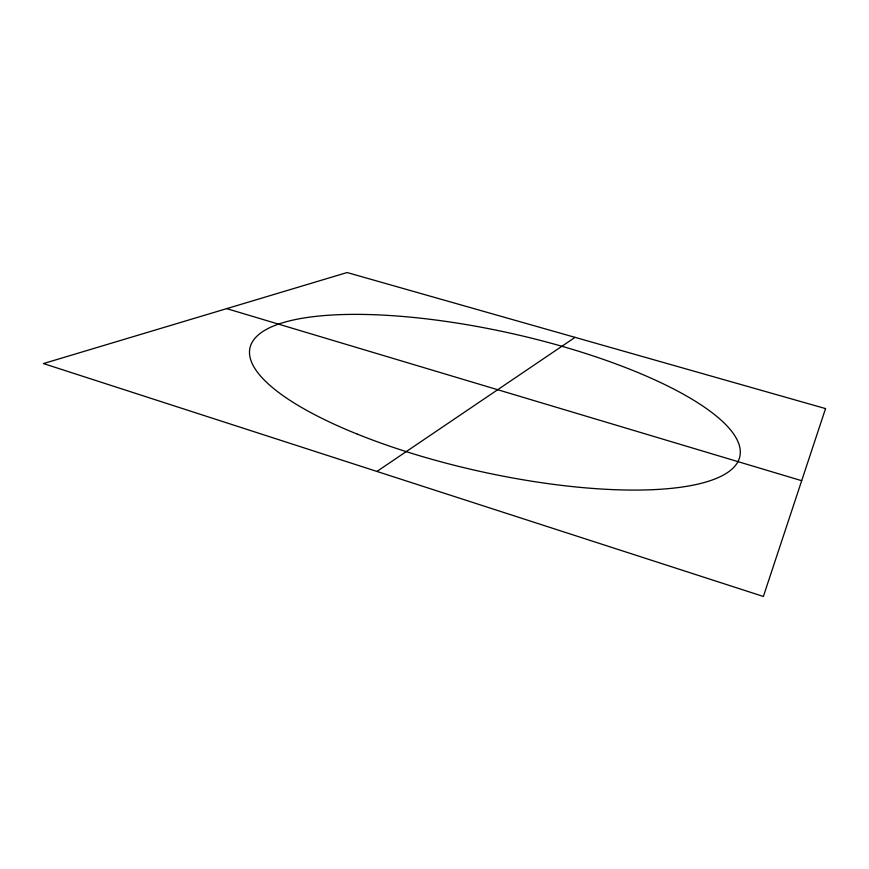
<?xml version="1.0" encoding="UTF-8"?>
<svg xmlns="http://www.w3.org/2000/svg" width="869" height="869" viewBox="0 0 869 869"><rect width="100%" height="100%" fill="white"/><g stroke="black" fill="none" stroke-linecap="round" stroke-linejoin="round"><path stroke-width="1.3" d="M376.929 471.443L575.05 337.357M226.722 308.625L801.685 480.698M825.55 408.593L763.373 596.46L43.45 363.568L347.1 272.54L825.55 408.593M357.333 434.142A250.869 70.737 12.5 0 0 739.682 457.148A250.869 70.737 12.5 0 0 387.715 315.382A250.869 70.737 12.5 0 0 357.333 434.142"/></g></svg>
